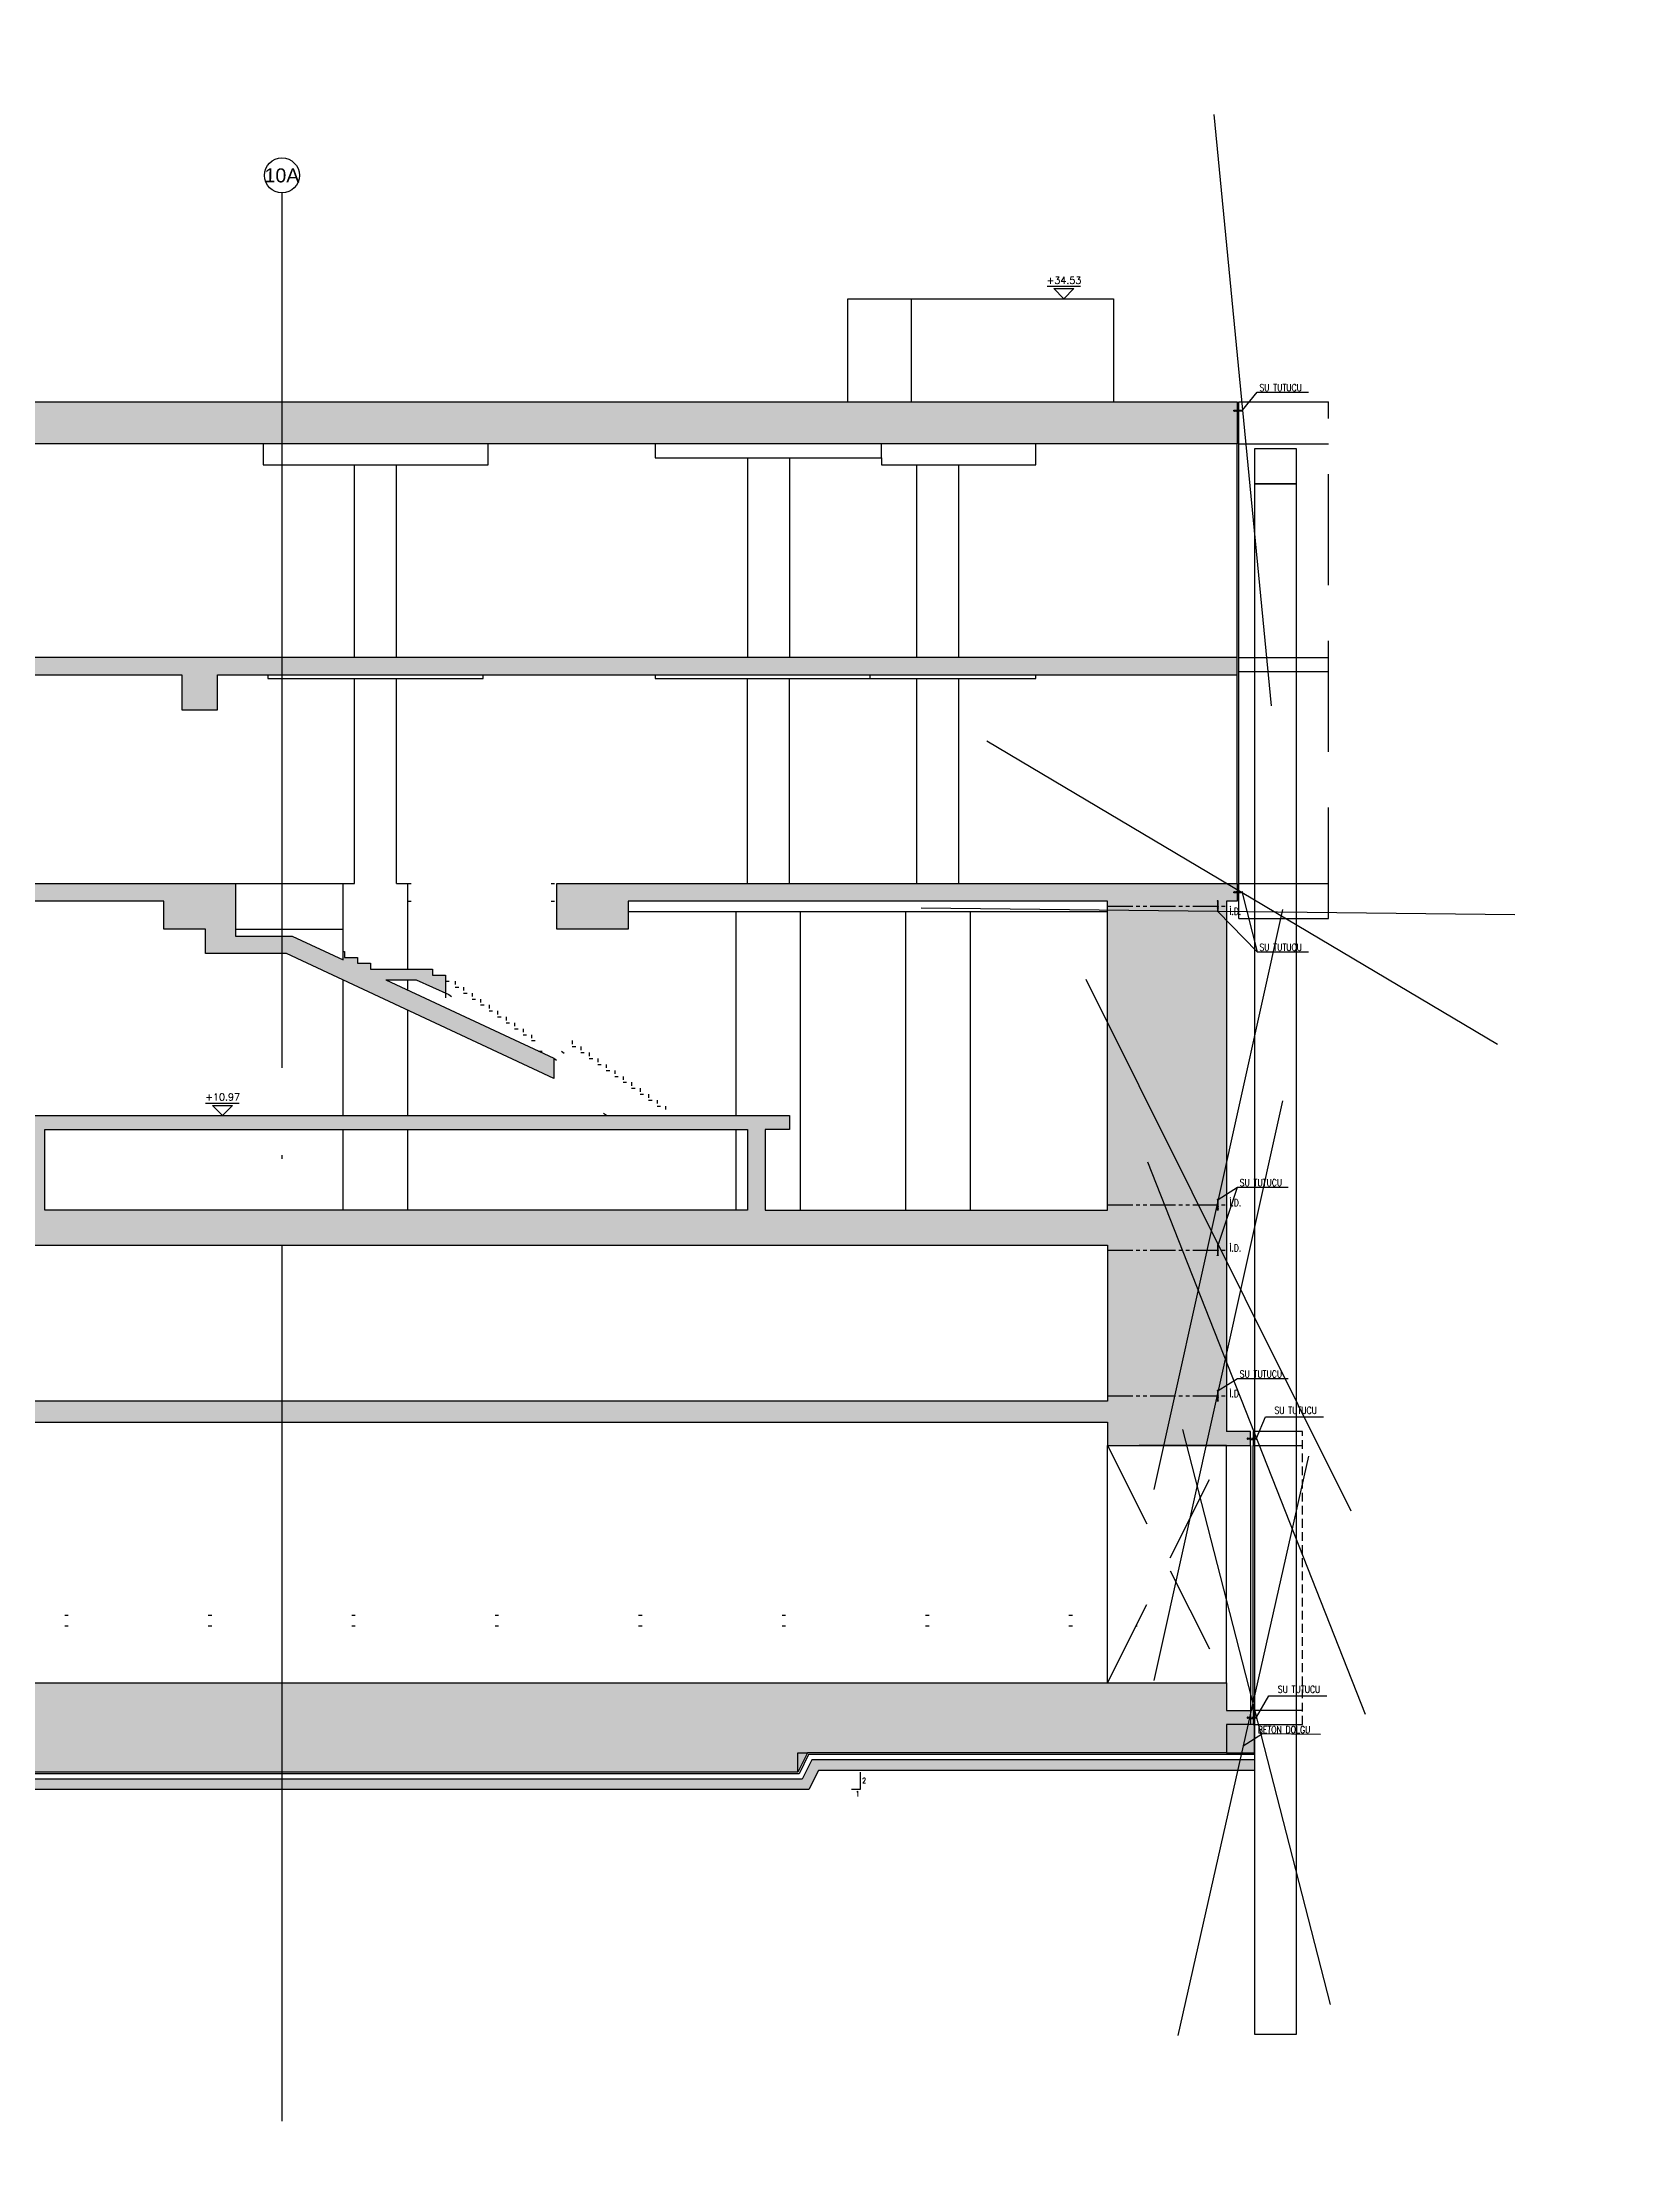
# Model space of a CAD drawing. Header units: millimetres. Extents: x 400408 to 401363, y 4543987 to 4544157.
# Drawn here: x 400901.6 to 400947.1, y 4544011.6 to 4544071.7 of the extents above; entities that cross this region are included whole.
import ezdxf
from ezdxf.enums import TextEntityAlignment as Align

# ---------------------------------------------------------------- set-up
doc = ezdxf.new("R2010")
doc.units = ezdxf.units.MM
for name, pattern in [('ACAD_ISO05W100', [33, 24, -3, 0, -3, 0, -3]), ('AKS', [3, 2.5, -0.25, 0, -0.25]), ('CIZGI', [0.4, 0.25, -0.15]), ('CONTINU', [0]), ('Dot', [4, 0, -4]), ('HIDDEN', [0.375, 0.25, -0.125]), ('HIDDEN2', [4.7625, 3.175, -1.5875]), ('UUC-ST-KAL-I05-101-U-000$0$ACAD_ISO05W100', [33, 24, -3, 0, -3, 0, -3])]:
    doc.linetypes.add(name, pattern=pattern)
for name, color, linetype in [('aks prota', 2, 'AKS'), ('caks prota', 4, 'Continuous'), ('görünüş prota', 4, 'Continuous'), ('inşaat derzi prota', 11, 'Continuous'), ('kesik prota', 2, 'CIZGI'), ('kesit prota', 1, 'Continuous'), ('kesit tarama prota', 252, 'Continuous'), ('kolon tarama prota', 252, 'Continuous'), ('kot prota', 4, 'Continuous'), ('not yazısı prota', 6, 'Continuous'), ('not çizgisi prota', 4, 'Continuous'), ('PRT-CST-rc_level', 6, 'Continuous'), ('PRT-CST-rc_levermark', 4, 'Continuous'), ('st_s_not yazısı', 6, 'Continuous'), ('st_s_su tutucu', 2, 'Continuous'), ('st_s_ölçü', 4, 'Continuous'), ('t35 prota', 3, 'Continuous'), ('taks prota', 7, 'Continuous'), ('UUC-ST-KAL-I05-101-U-000$0$st_s_su tutucu', 2, 'Continuous')]:
    doc.layers.add(name, color=color, linetype=linetype)
doc.layers.add('PRT-KD-kazik', color=172, linetype='Continuous', lineweight=25)
doc.styles.add('NOT', font='romanstw.shx')
doc.styles.add('OLCU', font='romanstw.shx')
doc.styles.add('TAKS', font='Arial Unicode.ttf')
doc.styles.add('TSIMPLEX', font='romanstw.shx')
doc.dimstyles.new('1-50', dxfattribs={"dimtxt": 10, "dimasz": 4, "dimexe": 4, "dimexo": 8, "dimgap": 4, "dimtad": 1, "dimdec": 1, "dimrnd": 0.05, "dimzin": 9, "dimdsep": 46, "dimtxsty": 'OLCU', "dimblk1": 'OBLIQUE', "dimblk2": 'OBLIQUE', "dimsah": 1, "dimcen": 2, "dimdle": 4, "dimclrd": 4, "dimclre": 4, "dimclrt": 3, "dimadec": 1, "dimazin": 0, "dimtfac": 1, "dimtdec": 1, "dimtix": 1, "dimtmove": 2, "dimatfit": 3, "dimldrblk": 'OBLIQUE', "dimfxl": 1, "dimtvp": 1, "dimtolj": 1, "dimtzin": 1, "dimarcsym": 0})

# ---------------------------------------------------------------- blocks, each defined once
blk = doc.blocks.new('_Oblique')
at = {"layer": 'st_s_ölçü', "lineweight": -2}
blk.add_line((-0.5, -0.5), (0.5, 0.5), dxfattribs=at)
blk = doc.blocks.new('KOTK5')
at = {"layer": 'PRT-CST-rc_levermark'}
blk.add_line((217, 160), (-213, 160), dxfattribs=at)
blk.add_lwpolyline([(130, 130), (-130, 130), (0, 0)], close=True, dxfattribs=at)
at = {"layer": 'PRT-CST-rc_level', "style": 'OLCU'}
blk.add_attdef('000.00', text='', height=90, dxfattribs=at).set_placement((0, 193), align=Align.CENTER)
blk = doc.blocks.new('D')
at = {"layer": 'st_s_su tutucu', "linetype": 'CONTINU', "ltscale": 0.2}
for p, q in [((-39988, 52508), (-39993, 52508)), ((-39993, 52508), (-39993, 52507)), ((-39993, 52507), (-39991, 52506)), ((-39993, 52449), (-39991, 52450)), ((-39993, 52448), (-39993, 52449)), ((-39988, 52448), (-39993, 52448)), ((-39991, 52499), (-39992, 52499)), ((-39992, 52499), (-39992, 52498)), ((-39992, 52498), (-39991, 52498)), ((-39991, 52489), (-39992, 52489)), ((-39992, 52489), (-39992, 52488)), ((-39992, 52488), (-39991, 52488)), ((-39991, 52479), (-39992, 52479)), ((-39992, 52479), (-39992, 52478)), ((-39992, 52478), (-39991, 52478)), ((-39992, 52468), (-39992, 52469)), ((-39992, 52469), (-39991, 52469)), ((-39991, 52468), (-39992, 52468)), ((-39992, 52458), (-39992, 52459)), ((-39992, 52459), (-39991, 52459)), ((-39991, 52458), (-39992, 52458)), ((-39991, 52506), (-39991, 52499)), ((-39991, 52498), (-39991, 52489)), ((-39991, 52488), (-39991, 52479)), ((-39991, 52469), (-39991, 52478)), ((-39991, 52459), (-39991, 52468)), ((-39991, 52450), (-39991, 52458)), ((-39990, 52506), (-39988, 52507)), ((-39990, 52499), (-39990, 52506)), ((-39989, 52499), (-39990, 52499)), ((-39990, 52489), (-39990, 52498)), ((-39990, 52498), (-39989, 52498)), ((-39989, 52489), (-39990, 52489)), ((-39990, 52479), (-39990, 52488)), ((-39990, 52488), (-39989, 52488)), ((-39989, 52479), (-39990, 52479)), ((-39990, 52478), (-39989, 52478)), ((-39990, 52478), (-39990, 52469)), ((-39990, 52469), (-39989, 52469)), ((-39989, 52468), (-39990, 52468)), ((-39990, 52468), (-39990, 52459)), ((-39990, 52459), (-39989, 52459)), ((-39989, 52458), (-39990, 52458)), ((-39990, 52458), (-39990, 52450)), ((-39990, 52450), (-39988, 52449)), ((-39989, 52498), (-39989, 52499)), ((-39989, 52488), (-39989, 52489)), ((-39989, 52478), (-39989, 52479)), ((-39989, 52469), (-39989, 52468)), ((-39989, 52459), (-39989, 52458)), ((-39988, 52507), (-39988, 52508)), ((-39988, 52449), (-39988, 52448))]:
    blk.add_line(p, q, dxfattribs=at)

msp = doc.modelspace()

# ---------------------------------------------------------------- hatches: boundary and pattern name
at = {"layer": 'kesit tarama prota'}
h = msp.add_hatch(color=256, dxfattribs=at)
h.dxf.hatch_style = 1
h.paths.add_polyline_path([(400935.731, 4544061.425), (400855.954, 4544061.425), (400855.954, 4544063.365), (400851.351, 4544063.365), (400851.351, 4544061.425), (400830.528, 4544061.425), (400830.528, 4544030.675), (400830.128, 4544030.675), (400830.128, 4544030.275), (400832.528, 4544030.275), (400832.528, 4544032.275), (400840.628, 4544032.275), (400840.628, 4544030.975), (400848.164, 4544030.975), (400848.164, 4544032.275), (400932.028, 4544032.275), (400932.028, 4544031.605), (400936.111, 4544031.605), (400936.111, 4544032.005), (400935.431, 4544032.005), (400935.431, 4544047.165), (400935.731, 4544047.165), (400935.731, 4544047.665), (400916.291, 4544047.665), (400916.291, 4544046.365), (400918.333, 4544046.365), (400918.333, 4544047.165), (400932.028, 4544047.165), (400932.028, 4544038.335), (400922.246, 4544038.335), (400922.246, 4544040.635), (400922.936, 4544040.635), (400922.936, 4544041.035), (400900.469, 4544041.035), (400900.469, 4544040.635), (400901.15, 4544040.635), (400901.15, 4544038.335), (400859.276, 4544038.335), (400871.972, 4544045.665), (400875.341, 4544045.665), (400875.341, 4544047.165), (400880.536, 4544047.165), (400880.536, 4544045.665), (400886.836, 4544045.665), (400886.836, 4544047.165), (400905.062, 4544047.165), (400905.062, 4544046.365), (400906.254, 4544046.365), (400906.254, 4544045.665), (400908.561, 4544045.665), (400916.204, 4544042.095), (400916.204, 4544042.673), (400911.403, 4544044.915), (400912.273, 4544044.915), (400913.112, 4544044.53), (400913.112, 4544044.875), (400913.112, 4544045.045), (400912.742, 4544045.045), (400912.742, 4544045.215), (400910.969, 4544045.215), (400910.969, 4544045.385), (400910.598, 4544045.385), (400910.598, 4544045.555), (400910.188, 4544045.555), (400910.188, 4544045.483), (400908.726, 4544046.165), (400907.104, 4544046.165), (400907.104, 4544047.665), (400887.524, 4544047.665), (400895.249, 4544052.125), (400899.271, 4544052.125), (400899.271, 4544053.625), (400905.573, 4544053.625), (400905.573, 4544052.625), (400906.594, 4544052.625), (400906.594, 4544053.625), (400935.731, 4544053.625), (400935.731, 4544054.125), (400896.447, 4544054.125), (400896.447, 4544053.975), (400896.157, 4544053.975), (400896.157, 4544053.805), (400895.867, 4544053.805), (400895.867, 4544053.635), (400895.577, 4544053.635), (400895.577, 4544053.465), (400895.287, 4544053.465), (400895.287, 4544053.295), (400894.997, 4544053.295), (400894.997, 4544053.125), (400894.707, 4544053.125), (400894.707, 4544052.955), (400894.417, 4544052.955), (400894.417, 4544052.785), (400894.127, 4544052.785), (400894.127, 4544052.615), (400893.837, 4544052.615), (400893.837, 4544052.445), (400893.547, 4544052.445), (400893.547, 4544052.275), (400893.257, 4544052.275), (400893.257, 4544052.105), (400892.967, 4544052.105), (400892.967, 4544051.935), (400891.777, 4544051.935), (400891.777, 4544051.765), (400891.487, 4544051.765), (400891.487, 4544051.595), (400891.197, 4544051.595), (400891.197, 4544051.425), (400890.907, 4544051.425), (400890.907, 4544051.255), (400890.617, 4544051.255), (400890.617, 4544051.085), (400890.327, 4544051.085), (400890.327, 4544050.915), (400890.037, 4544050.915), (400890.037, 4544050.745), (400889.747, 4544050.745), (400889.747, 4544050.575), (400889.457, 4544050.575), (400889.457, 4544050.405), (400889.167, 4544050.405), (400889.167, 4544050.235), (400888.877, 4544050.235), (400888.877, 4544050.065), (400888.587, 4544050.065), (400888.587, 4544049.895), (400888.297, 4544049.895), (400888.297, 4544049.725), (400887.107, 4544049.725), (400887.107, 4544049.555), (400886.817, 4544049.555), (400886.817, 4544049.385), (400886.527, 4544049.385), (400886.527, 4544049.215), (400886.237, 4544049.215), (400886.237, 4544049.045), (400885.947, 4544049.045), (400885.947, 4544048.875), (400885.657, 4544048.875), (400885.657, 4544048.705), (400885.367, 4544048.705), (400885.367, 4544048.535), (400885.077, 4544048.535), (400885.077, 4544048.365), (400884.787, 4544048.365), (400884.787, 4544048.195), (400884.497, 4544048.195), (400884.497, 4544048.025), (400884.207, 4544048.025), (400884.207, 4544047.855), (400883.917, 4544047.855), (400883.917, 4544047.665), (400882.161, 4544047.665), (400882.161, 4544047.465), (400883.927, 4544047.465), (400883.927, 4544046.165), (400881.036, 4544046.165), (400881.036, 4544047.465), (400881.361, 4544047.465), (400881.361, 4544047.665), (400874.049, 4544047.665), (400874.049, 4544047.515), (400873.759, 4544047.515), (400873.759, 4544047.345), (400873.469, 4544047.345), (400873.469, 4544047.175), (400873.179, 4544047.175), (400873.179, 4544047.005), (400872.889, 4544047.005), (400872.889, 4544046.835), (400872.599, 4544046.835), (400872.599, 4544046.665), (400872.309, 4544046.665), (400872.309, 4544046.495), (400872.019, 4544046.495), (400872.019, 4544046.325), (400871.729, 4544046.325), (400871.729, 4544046.155), (400871.439, 4544046.155), (400871.439, 4544045.985), (400871.149, 4544045.985), (400871.149, 4544045.815), (400870.859, 4544045.815), (400870.859, 4544045.645), (400870.569, 4544045.645), (400870.569, 4544045.475), (400870.279, 4544045.475), (400870.279, 4544045.305), (400869.079, 4544045.305), (400869.079, 4544045.135), (400868.789, 4544045.135), (400868.789, 4544044.965), (400868.499, 4544044.965), (400868.499, 4544044.795), (400868.209, 4544044.795), (400868.209, 4544044.625), (400867.919, 4544044.625), (400867.919, 4544044.455), (400867.629, 4544044.455), (400867.629, 4544044.285), (400867.339, 4544044.285), (400867.339, 4544044.115), (400867.049, 4544044.115), (400867.049, 4544043.945), (400866.759, 4544043.945), (400866.759, 4544043.775), (400866.469, 4544043.775), (400866.469, 4544043.605), (400866.179, 4544043.605), (400866.179, 4544043.435), (400865.889, 4544043.435), (400865.889, 4544043.265), (400865.599, 4544043.265), (400865.599, 4544043.095), (400865.309, 4544043.095), (400865.309, 4544042.925), (400864.109, 4544042.925), (400864.109, 4544042.755), (400863.819, 4544042.755), (400863.819, 4544042.585), (400863.529, 4544042.585), (400863.529, 4544042.415), (400863.239, 4544042.415), (400863.239, 4544042.245), (400862.949, 4544042.245), (400862.949, 4544042.075), (400862.659, 4544042.075), (400862.659, 4544041.905), (400862.369, 4544041.905), (400862.369, 4544041.735), (400862.079, 4544041.735), (400862.079, 4544041.565), (400861.789, 4544041.565), (400861.789, 4544041.395), (400861.499, 4544041.395), (400861.499, 4544041.225), (400861.209, 4544041.225), (400861.209, 4544041.055), (400860.919, 4544041.055), (400860.919, 4544040.885), (400860.629, 4544040.885), (400860.629, 4544040.715), (400860.339, 4544040.715), (400860.339, 4544040.545), (400859.139, 4544040.545), (400859.139, 4544040.375), (400858.849, 4544040.375), (400858.849, 4544040.205), (400858.559, 4544040.205), (400858.559, 4544040.035), (400858.269, 4544040.035), (400858.269, 4544039.865), (400857.979, 4544039.865), (400857.979, 4544039.695), (400857.689, 4544039.695), (400857.689, 4544039.525), (400857.399, 4544039.525), (400857.399, 4544039.355), (400857.109, 4544039.355), (400857.109, 4544039.185), (400856.819, 4544039.185), (400856.819, 4544039.015), (400856.529, 4544039.015), (400856.529, 4544038.845), (400856.239, 4544038.845), (400856.239, 4544038.675), (400855.949, 4544038.675), (400855.949, 4544038.505), (400855.659, 4544038.505), (400855.659, 4544038.335), (400855.369, 4544038.335), (400855.369, 4544038.165), (400855.079, 4544038.165), (400855.079, 4544037.995), (400853.879, 4544037.995), (400853.879, 4544037.825), (400853.589, 4544037.825), (400853.589, 4544037.655), (400853.299, 4544037.655), (400853.299, 4544037.485), (400853.009, 4544037.485), (400853.009, 4544037.315), (400852.719, 4544037.315), (400852.719, 4544037.145), (400852.429, 4544037.145), (400852.429, 4544036.975), (400852.139, 4544036.975), (400852.139, 4544036.805), (400851.849, 4544036.805), (400851.849, 4544036.635), (400851.559, 4544036.635), (400851.559, 4544036.465), (400851.269, 4544036.465), (400851.269, 4544036.295), (400850.979, 4544036.295), (400850.979, 4544036.125), (400850.689, 4544036.125), (400850.689, 4544035.955), (400850.399, 4544035.955), (400850.399, 4544035.785), (400850.109, 4544035.785), (400850.109, 4544035.615), (400849.819, 4544035.615), (400849.819, 4544035.445), (400848.619, 4544035.445), (400848.619, 4544035.275), (400848.329, 4544035.275), (400848.329, 4544035.105), (400848.039, 4544035.105), (400848.039, 4544034.935), (400847.749, 4544034.935), (400847.749, 4544034.765), (400847.459, 4544034.765), (400847.459, 4544034.595), (400847.169, 4544034.595), (400847.169, 4544034.425), (400846.879, 4544034.425), (400846.879, 4544034.255), (400846.589, 4544034.255), (400846.589, 4544034.085), (400846.299, 4544034.085), (400846.299, 4544033.915), (400846.009, 4544033.915), (400846.009, 4544033.745), (400845.719, 4544033.745), (400845.719, 4544033.575), (400845.429, 4544033.575), (400845.429, 4544033.405), (400845.139, 4544033.405), (400845.139, 4544033.235), (400844.849, 4544033.235), (400844.849, 4544033.065), (400844.559, 4544033.065), (400844.559, 4544032.575), (400844.259, 4544032.575), (400844.259, 4544032.875), (400842.328, 4544032.875), (400842.328, 4544032.675), (400844.059, 4544032.675), (400844.059, 4544032.375), (400844.559, 4544032.375), (400844.559, 4544031.375), (400841.228, 4544031.375), (400841.228, 4544032.675), (400841.528, 4544032.675), (400841.528, 4544032.875), (400832.528, 4544032.875), (400832.528, 4544037.735), (400844.178, 4544037.735), (400844.178, 4544037.335), (400845.378, 4544037.335), (400845.378, 4544038.335), (400832.028, 4544038.335), (400832.028, 4544047.165), (400839.578, 4544047.165), (400839.578, 4544045.665), (400844.311, 4544045.665), (400846.91, 4544047.165), (400860.678, 4544047.165), (400860.678, 4544046.465), (400861.278, 4544046.465), (400861.278, 4544047.665), (400847.776, 4544047.665), (400855.5, 4544052.125), (400859.463, 4544052.125), (400859.463, 4544053.625), (400887.278, 4544053.625), (400887.278, 4544054.125), (400856.659, 4544054.125), (400856.659, 4544053.975), (400856.369, 4544053.975), (400856.369, 4544053.805), (400856.079, 4544053.805), (400856.079, 4544053.635), (400855.789, 4544053.635), (400855.789, 4544053.465), (400855.499, 4544053.465), (400855.499, 4544053.295), (400855.209, 4544053.295), (400855.209, 4544053.125), (400854.919, 4544053.125), (400854.919, 4544052.955), (400854.629, 4544052.955), (400854.629, 4544052.785), (400854.339, 4544052.785), (400854.339, 4544052.615), (400854.049, 4544052.615), (400854.049, 4544052.445), (400853.759, 4544052.445), (400853.759, 4544052.275), (400853.469, 4544052.275), (400853.469, 4544052.105), (400853.179, 4544052.105), (400853.179, 4544051.935), (400851.979, 4544051.935), (400851.979, 4544051.765), (400851.689, 4544051.765), (400851.689, 4544051.595), (400851.399, 4544051.595), (400851.399, 4544051.425), (400851.109, 4544051.425), (400851.109, 4544051.255), (400850.819, 4544051.255), (400850.819, 4544051.085), (400850.529, 4544051.085), (400850.529, 4544050.915), (400850.239, 4544050.915), (400850.239, 4544050.745), (400849.949, 4544050.745), (400849.949, 4544050.575), (400849.659, 4544050.575), (400849.659, 4544050.405), (400849.369, 4544050.405), (400849.369, 4544050.235), (400849.079, 4544050.235), (400849.079, 4544050.065), (400848.789, 4544050.065), (400848.789, 4544049.895), (400848.499, 4544049.895), (400848.499, 4544049.725), (400847.299, 4544049.725), (400847.299, 4544049.555), (400847.009, 4544049.555), (400847.009, 4544049.385), (400846.719, 4544049.385), (400846.719, 4544049.215), (400846.429, 4544049.215), (400846.429, 4544049.045), (400846.139, 4544049.045), (400846.139, 4544048.875), (400845.849, 4544048.875), (400845.849, 4544048.705), (400845.559, 4544048.705), (400845.559, 4544048.535), (400845.269, 4544048.535), (400845.269, 4544048.365), (400844.979, 4544048.365), (400844.979, 4544048.195), (400844.689, 4544048.195), (400844.689, 4544048.025), (400844.399, 4544048.025), (400844.399, 4544047.855), (400844.109, 4544047.855), (400844.109, 4544047.665), (400842.328, 4544047.665), (400842.328, 4544047.465), (400844.119, 4544047.465), (400844.119, 4544046.165), (400840.078, 4544046.165), (400840.078, 4544047.165), (400841.228, 4544047.165), (400841.228, 4544047.465), (400841.528, 4544047.465), (400841.528, 4544047.665), (400832.028, 4544047.665), (400832.028, 4544053.625), (400844.178, 4544053.625), (400844.178, 4544053.125), (400844.778, 4544053.125), (400844.778, 4544054.125), (400832.028, 4544054.125), (400832.028, 4544060.225), (400851.851, 4544060.225), (400851.851, 4544062.865), (400855.454, 4544062.865), (400855.454, 4544060.225), (400935.731, 4544060.225)])
h.paths.add_polyline_path([(400858.963, 4544053.925), (400858.963, 4544052.625), (400854.751, 4544052.625), (400856.969, 4544053.925)], flags=16)
h.paths.add_polyline_path([(400853.189, 4544051.735), (400853.189, 4544051.368), (400848.809, 4544048.839), (400848.809, 4544049.675), (400852.323, 4544051.735)], flags=16)
h.paths.add_polyline_path([(400872.141, 4544046.165), (400874.359, 4544047.465), (400874.841, 4544047.465), (400874.841, 4544046.165)], flags=16)
h.paths.add_polyline_path([(400864.453, 4544042.725), (400865.309, 4544042.725), (400865.309, 4544042.396), (400860.639, 4544039.699), (400860.639, 4544040.489)], flags=16)
h.paths.add_polyline_path([(400848.509, 4544049.525), (400848.509, 4544048.666), (400844.419, 4544046.305), (400844.419, 4544047.635), (400847.643, 4544049.525)], flags=16)
h.paths.add_polyline_path([(400860.339, 4544040.345), (400860.339, 4544039.526), (400858.276, 4544038.335), (400856.621, 4544038.335), (400856.621, 4544038.668), (400859.483, 4544040.345)], flags=16)
h.paths.add_polyline_path([(400886.263, 4544037.735), (400886.263, 4544037.335), (400932.028, 4544037.335), (400932.028, 4544032.875), (400848.164, 4544032.875), (400856.582, 4544037.735), (400859.278, 4544037.735), (400859.278, 4544037.335), (400859.878, 4544037.335), (400859.878, 4544037.735)], flags=16)
h.paths.add_polyline_path([(400855.089, 4544037.795), (400855.089, 4544037.45), (400850.119, 4544034.581), (400850.119, 4544035.389), (400854.223, 4544037.795)], flags=16)
h.paths.add_polyline_path([(400884.227, 4544047.635), (400887.451, 4544049.525), (400888.297, 4544049.525), (400888.297, 4544048.689), (400886.336, 4544047.557), (400886.336, 4544046.165), (400884.227, 4544046.165)], flags=16)
h.paths.add_polyline_path([(400888.597, 4544049.669), (400892.121, 4544051.735), (400892.967, 4544051.735), (400892.967, 4544051.385), (400888.597, 4544048.862)], flags=16)
h.paths.add_polyline_path([(400849.819, 4544035.245), (400849.819, 4544034.408), (400847.364, 4544032.991), (400847.364, 4544031.375), (400844.859, 4544031.375), (400844.859, 4544032.839), (400848.963, 4544035.245)], flags=16)
h.paths.add_polyline_path([(400895.115, 4544052.962), (400896.757, 4544053.925), (400898.771, 4544053.925), (400898.771, 4544052.625), (400895.115, 4544052.625)], flags=16)
h.paths.add_polyline_path([(400901.66, 4544040.635), (400921.736, 4544040.635), (400921.736, 4544038.335), (400901.66, 4544038.335)], flags=16)
h = msp.add_hatch(color=256, dxfattribs=at)
h.dxf.hatch_style = 1
h.paths.add_polyline_path([(400936.111, 4544024.033), (400935.431, 4544024.033), (400935.431, 4544024.825), (400832.164, 4544024.825), (400832.028, 4544024.825), (400832.028, 4544024.825), (400830.528, 4544024.825), (400830.528, 4544023.825), (400830.128, 4544023.825), (400830.128, 4544023.425), (400830.528, 4544023.425), (400830.528, 4544022.825), (400899.939, 4544022.825), (400900.214, 4544022.275), (400923.181, 4544022.275), (400923.456, 4544022.825), (400935.431, 4544022.825), (400935.431, 4544023.633), (400936.111, 4544023.633)])
h = msp.add_hatch(color=256, dxfattribs=at)
h.dxf.hatch_style = 1
h.paths.add_polyline_path([(400936.231, 4544023.633), (400935.431, 4544023.633), (400935.431, 4544022.825), (400936.231, 4544022.825)])
h = msp.add_hatch(dxfattribs=at)
h.set_pattern_fill('AR-CONC', color=253, scale=0.001)
h.set_pattern_definition([(50, (401003.8555, 4543716.63345), (0.18218467, -0.015939086), [0.01905, -0.20955]), (355, (401003.8555, 4543716.63345), (-0.03524342, 0.19105685), [0.01524, -0.16764058]), (100.451445, (401003.87068, 4543716.63213), (0.14694125, 0.17511775), [0.01619001, -0.17809024]), (46.1842, (401003.8555, 4543716.68425), (0.27107904, -0.04204233), [0.028575, -0.314325]), (96.63556, (401003.87808, 4543716.68075), (0.23740413, 0.24742612), [0.02428502, -0.2671356]), (351.18415, (401003.8555, 4543716.68425), (0.23740413, 0.24742612), [0.02285997, -0.25145973]), (21, (401003.8809, 4543716.67155), (0.15161439, -0.1022652), [0.01905, -0.20955]), (326, (401003.8809, 4543716.67155), (0.06180203, 0.18418797), [0.01524, -0.16764]), (71.451445, (401003.89353, 4543716.66303), (0.21341642, 0.08192277), [0.01619001, -0.17808994]), (37.5, (401003.85549, 4543716.633454), (0.003088603, 0.084555039), [0, -0.165608, 0, -0.17018, 0, -0.168275]), (7.5, (401003.85549, 4543716.63345), (0.066819663, 0.100180575), [0, -0.097028, 0, -0.161798, 0, -0.064135]), (327.5, (401003.79885, 4543716.633454), (0.135590595, -0.005728744), [0, -0.0635, 0, -0.19812, 0, -0.26289]), (317.5, (401003.77345, 4543716.63345), (0.14812918, 0.02542649), [0, -0.08255, 0, -0.131572, 0, -0.18669])])
h.paths.add_polyline_path([(400923.491, 4544021.775), (400923.766, 4544022.325), (400936.231, 4544022.325), (400936.231, 4544022.625), (400923.58, 4544022.625), (400923.305, 4544022.075), (400900.09, 4544022.075), (400899.815, 4544022.625), (400829.728, 4544022.625), (400829.728, 4544022.325), (400899.63, 4544022.325), (400899.905, 4544021.775)])

# ---------------------------------------------------------------- linework, layer by layer
at = {"layer": 'aks prota', "ltscale": 10}
msp.add_line((400908.435, 4544067.399), (400908.435, 4544011.593), dxfattribs=at)
at = {"layer": 'caks prota', "ltscale": 0.05}
msp.add_circle((400908.435, 4544067.899), 0.5, dxfattribs=at)
at = {"layer": 'görünüş prota', "color": 4}
for p, q in [((400926.428, 4544061.425), (400926.428, 4544064.375)), ((400921.736, 4544059.825), (400921.736, 4544054.125)), ((400922.936, 4544059.825), (400922.936, 4544054.125)), ((400935.732, 4544054.125), (400935.732, 4544060.225)), ((400910.511, 4544054.125), (400910.511, 4544059.625)), ((400911.711, 4544054.125), (400911.711, 4544059.625)), ((400926.583, 4544054.125), (400926.583, 4544059.625)), ((400927.782, 4544054.125), (400927.782, 4544059.625)), ((400910.511, 4544047.665), (400910.511, 4544053.525)), ((400911.711, 4544047.665), (400911.711, 4544053.525)), ((400921.736, 4544047.665), (400921.736, 4544053.525)), ((400922.936, 4544047.665), (400922.936, 4544053.525)), ((400926.583, 4544047.665), (400926.583, 4544053.525)), ((400927.782, 4544047.665), (400927.782, 4544053.525)), ((400935.731, 4544047.665), (400935.731, 4544053.625)), ((400910.188, 4544045.483), (400910.188, 4544047.665)), ((400912.028, 4544045.215), (400912.028, 4544047.665)), ((400921.413, 4544041.035), (400921.413, 4544046.865)), ((400923.259, 4544038.335), (400923.259, 4544046.865)), ((400926.259, 4544046.865), (400926.259, 4544038.335)), ((400928.103, 4544046.865), (400928.103, 4544038.335)), ((400910.188, 4544041.035), (400910.188, 4544044.905)), ((400912.028, 4544044.623), (400912.028, 4544044.915)), ((400912.028, 4544041.035), (400912.028, 4544044.046)), ((400910.188, 4544038.335), (400910.188, 4544040.635)), ((400912.028, 4544038.335), (400912.028, 4544040.635)), ((400921.413, 4544038.335), (400921.413, 4544040.635))]:
    msp.add_line(p, q, dxfattribs=at)
at = {"layer": 'görünüş prota', "color": 4, "linetype": 'Dot'}
for p, q in [((400832.528, 4544026.755), (400932.028, 4544026.755)), ((400832.528, 4544026.455), (400932.028, 4544026.455))]:
    msp.add_line(p, q, dxfattribs=at)
at = {"layer": 'görünüş prota', "color": 4}
for points in [[(400924.608, 4544061.425), (400924.608, 4544064.375), (400932.202, 4544064.375), (400932.202, 4544061.425)], [(400907.899, 4544060.225), (400907.899, 4544059.625), (400914.324, 4544059.625), (400914.324, 4544060.225)], [(400919.102, 4544060.225), (400919.102, 4544059.825), (400925.571, 4544059.825), (400925.571, 4544060.225)], [(400925.571, 4544059.825), (400925.571, 4544059.625), (400929.976, 4544059.625), (400929.976, 4544060.225)], [(400908.035, 4544053.625), (400908.035, 4544053.525), (400914.181, 4544053.525), (400914.181, 4544053.625)], [(400919.099, 4544053.625), (400919.099, 4544053.525), (400925.245, 4544053.525), (400925.245, 4544053.625)], [(400925.245, 4544053.525), (400929.976, 4544053.525), (400929.976, 4544053.625)], [(400907.104, 4544047.665), (400910.511, 4544047.665)], [(400911.711, 4544047.665), (400912.028, 4544047.665)], [(400918.333, 4544046.865), (400932.028, 4544046.865)], [(400907.104, 4544046.365), (400910.188, 4544046.365)], [(400935.431, 4544024.825), (400935.431, 4544031.605)], [(400936.111, 4544031.605), (400936.111, 4544024.033)]]:
    msp.add_lwpolyline(points, dxfattribs=at)
at = {"layer": 'görünüş prota', "color": 4, "linetype": 'Dot'}
for points in [[(400912.028, 4544047.665), (400916.291, 4544047.665)], [(400912.028, 4544047.165), (400916.291, 4544047.165)], [(400913.112, 4544044.875), (400913.386, 4544044.875), (400913.386, 4544044.705), (400913.628, 4544044.705), (400913.628, 4544044.535), (400913.871, 4544044.535), (400913.871, 4544044.365), (400914.114, 4544044.365), (400914.114, 4544044.195), (400914.357, 4544044.195), (400914.357, 4544044.025), (400914.599, 4544044.025), (400914.599, 4544043.855), (400914.842, 4544043.855), (400914.842, 4544043.685), (400915.085, 4544043.685), (400915.085, 4544043.515), (400915.327, 4544043.515), (400915.327, 4544043.345), (400915.57, 4544043.345), (400915.57, 4544043.175), (400916.73, 4544043.175), (400916.73, 4544043.005), (400916.973, 4544043.005), (400916.973, 4544042.835), (400917.216, 4544042.835), (400917.216, 4544042.665), (400917.458, 4544042.665), (400917.458, 4544042.495), (400917.701, 4544042.495), (400917.701, 4544042.325), (400917.944, 4544042.325), (400917.944, 4544042.155), (400918.186, 4544042.155), (400918.186, 4544041.985), (400918.429, 4544041.985), (400918.429, 4544041.815), (400918.672, 4544041.815), (400918.672, 4544041.645), (400918.915, 4544041.645), (400918.915, 4544041.475), (400919.157, 4544041.475), (400919.157, 4544041.305), (400919.4, 4544041.305), (400919.4, 4544041.035)], [(400913.201, 4544044.49), (400914.978, 4544043.245)], [(400915.77, 4544042.875), (400916.423, 4544042.875), (400919.05, 4544041.035)], [(400916.204, 4544042.673), (400918.519, 4544041.035)], [(400917.71, 4544041.035), (400916.204, 4544042.095)]]:
    msp.add_lwpolyline(points, dxfattribs=at)
at = {"layer": 'görünüş prota'}
for points in [[(400936.231, 4544022.775), (400923.487, 4544022.775), (400923.212, 4544022.225), (400900.183, 4544022.225), (400899.908, 4544022.775), (400829.728, 4544022.775)], [(400936.231, 4544022.625), (400923.58, 4544022.625), (400923.305, 4544022.075), (400900.09, 4544022.075), (400899.815, 4544022.625), (400829.728, 4544022.625)], [(400935.431, 4544022.825), (400936.231, 4544022.825), (400936.231, 4544022.325)], [(400936.231, 4544022.325), (400923.766, 4544022.325), (400923.491, 4544021.775), (400899.905, 4544021.775), (400899.63, 4544022.325), (400829.728, 4544022.325)]]:
    msp.add_lwpolyline(points, dxfattribs=at)
at = {"layer": 'inşaat derzi prota', "linetype": 'ACAD_ISO05W100', "ltscale": 0.03}
for points in [[(400932.028, 4544047.015), (400935.431, 4544047.015)], [(400932.028, 4544038.485), (400935.431, 4544038.485)], [(400932.028, 4544037.185), (400935.431, 4544037.185)], [(400932.028, 4544033.025), (400935.431, 4544033.025)]]:
    msp.add_lwpolyline(points, dxfattribs=at)
at = {"layer": 'kesik prota', "ltscale": 10}
for points in [[(400932.028, 4544024.825), (400935.431, 4544031.605), (400932.028, 4544031.605), (400935.431, 4544024.825)], [(400923.181, 4544022.275), (400923.181, 4544022.825), (400923.456, 4544022.825)]]:
    msp.add_lwpolyline(points, dxfattribs=at)
at = {"layer": 'kesit prota', "color": 1}
for p, q in [((400848.164, 4544032.275), (400932.028, 4544032.275)), ((400932.028, 4544032.275), (400932.028, 4544031.605)), ((400932.028, 4544031.605), (400936.111, 4544031.605)), ((400936.111, 4544032.005), (400935.431, 4544032.005)), ((400936.111, 4544031.605), (400936.111, 4544032.005))]:
    msp.add_line(p, q, dxfattribs=at)
at = {"layer": 'kesit prota', "color": 4, "linetype": 'Dot'}
msp.add_line((400932.846, 4544026.455), (400932.879, 4544026.455), dxfattribs=at)
at = {"layer": 'kesit prota', "color": 1}
for points in [[(400830.528, 4544061.425), (400851.351, 4544061.425), (400851.351, 4544063.365), (400855.954, 4544063.365), (400855.954, 4544061.425), (400935.731, 4544061.425), (400935.731, 4544060.225), (400855.454, 4544060.225), (400855.454, 4544062.865)], [(400899.271, 4544053.625), (400905.573, 4544053.625), (400905.573, 4544052.625), (400906.594, 4544052.625), (400906.594, 4544053.625), (400935.731, 4544053.625), (400935.731, 4544054.125), (400896.447, 4544054.125)], [(400899.271, 4544053.625), (400899.271, 4544052.125), (400895.249, 4544052.125), (400887.524, 4544047.665), (400907.104, 4544047.665), (400907.104, 4544046.165), (400908.726, 4544046.165), (400910.188, 4544045.483)], [(400911.403, 4544044.915), (400916.204, 4544042.673), (400916.204, 4544042.095), (400908.561, 4544045.665), (400906.254, 4544045.665), (400906.254, 4544046.365), (400905.062, 4544046.365), (400905.062, 4544047.165), (400886.836, 4544047.165)], [(400900.469, 4544041.035), (400922.936, 4544041.035), (400922.936, 4544040.635), (400922.246, 4544040.635), (400922.246, 4544038.335), (400932.028, 4544038.335), (400932.028, 4544047.165), (400918.333, 4544047.165), (400918.333, 4544046.365), (400916.291, 4544046.365), (400916.291, 4544047.665), (400935.731, 4544047.665), (400935.731, 4544047.165), (400935.431, 4544047.165), (400935.431, 4544032.005)], [(400910.188, 4544045.725), (400910.227, 4544045.725), (400910.227, 4544045.555), (400910.598, 4544045.555), (400910.598, 4544045.385), (400910.969, 4544045.385), (400910.969, 4544045.215), (400912.742, 4544045.215), (400912.742, 4544045.045), (400913.112, 4544045.045), (400913.112, 4544044.875)], [(400911.403, 4544044.915), (400912.273, 4544044.915), (400913.201, 4544044.49)], [(400859.278, 4544037.735), (400859.278, 4544037.335), (400859.878, 4544037.335), (400859.878, 4544037.735), (400886.263, 4544037.735), (400886.263, 4544037.335), (400932.028, 4544037.335), (400932.028, 4544032.875), (400848.164, 4544032.875), (400856.582, 4544037.735), (400859.278, 4544037.735)], [(400830.528, 4544023.425), (400830.128, 4544023.425), (400830.128, 4544023.825), (400830.528, 4544023.825), (400830.528, 4544024.825), (400832.028, 4544024.825), (400832.028, 4544024.825), (400935.431, 4544024.825), (400935.431, 4544024.033), (400936.111, 4544024.033), (400936.111, 4544023.633), (400935.431, 4544023.633), (400935.431, 4544022.825), (400923.456, 4544022.825), (400923.181, 4544022.275), (400900.214, 4544022.275)], [(400936.231, 4544023.633), (400935.431, 4544023.633), (400935.431, 4544022.825), (400936.231, 4544022.825), (400936.231, 4544023.633)]]:
    msp.add_lwpolyline(points, dxfattribs=at)
at = {"layer": 'kesit prota'}
msp.add_lwpolyline([(400910.188, 4544045.483), (400910.188, 4544045.725)], dxfattribs=at)
at = {"layer": 'kesit prota', "color": 1}
msp.add_lwpolyline([(400901.66, 4544040.635), (400921.736, 4544040.635), (400921.736, 4544038.335), (400901.66, 4544038.335)], close=True, dxfattribs=at)
at = {"layer": 'kesit tarama prota'}
for points in [[(400935.781, 4544046.665), (400935.781, 4544061.425)], [(400935.781, 4544061.425), (400938.341, 4544061.425)], [(400935.781, 4544060.225), (400938.341, 4544060.225)], [(400935.781, 4544054.125), (400938.341, 4544054.125)], [(400935.781, 4544053.725), (400938.341, 4544053.725)], [(400935.781, 4544047.665), (400938.341, 4544047.665)], [(400935.781, 4544046.665), (400938.341, 4544046.665)], [(400913.112, 4544044.875), (400913.112, 4544044.394)]]:
    msp.add_lwpolyline(points, dxfattribs=at)
at = {"layer": 'kesit tarama prota', "linetype": 'HIDDEN2'}
msp.add_lwpolyline([(400938.341, 4544046.665), (400938.341, 4544061.425)], dxfattribs=at)
at = {"layer": 'kolon tarama prota'}
for points in [[(400937.605, 4544032.005), (400936.196, 4544032.005), (400936.196, 4544031.605), (400937.605, 4544031.605)], [(400936.196, 4544024.033), (400936.196, 4544031.605)], [(400937.605, 4544024.033), (400936.196, 4544024.033), (400936.196, 4544023.633), (400937.605, 4544023.633)]]:
    msp.add_lwpolyline(points, dxfattribs=at)
at = {"layer": 'kolon tarama prota', "linetype": 'HIDDEN'}
msp.add_lwpolyline([(400937.605, 4544023.633), (400937.605, 4544032.005)], dxfattribs=at)
at = {"layer": 'PRT-KD-kazik', "color": 3}
for points in [[(400937.431, 4544060.085), (400936.231, 4544060.085), (400936.231, 4544059.085), (400937.431, 4544059.085)], [(400937.431, 4544059.085), (400936.231, 4544059.085), (400936.231, 4544014.785), (400937.431, 4544014.785)]]:
    msp.add_lwpolyline(points, close=True, dxfattribs=at)
at = {"layer": 'st_s_ölçü', "ltscale": 0.1}
msp.add_lwpolyline([(400924.961, 4544022.275), (400924.961, 4544021.775), (400924.711, 4544021.775)], dxfattribs=at)
at = {"layer": 't35 prota', "color": 4}
msp.add_line((400932.028, 4544024.825), (400932.028, 4544031.605), dxfattribs=at)
at = {"layer": 'UUC-ST-KAL-I05-101-U-000$0$st_s_su tutucu', "linetype": 'UUC-ST-KAL-I05-101-U-000$0$ACAD_ISO05W100', "ltscale": 0.05}
for points in [[(400935.737, 4544061.195, -0.57735), (400935.738, 4544061.198), (400935.773, 4544061.198, -0.57735), (400935.775, 4544061.195), (400935.763, 4544061.175, 0.57735), (400935.765, 4544061.172), (400935.81, 4544061.172), (400935.81, 4544061.167), (400935.815, 4544061.167), (400935.815, 4544061.172), (400935.847, 4544061.173), (400935.847, 4544061.167), (400935.851, 4544061.167), (400935.851, 4544061.173), (400935.872, 4544061.173), (400935.881, 4544061.16), (400935.886, 4544061.16), (400935.886, 4544061.191), (400935.881, 4544061.191), (400935.872, 4544061.178), (400935.851, 4544061.178), (400935.851, 4544061.184), (400935.847, 4544061.184), (400935.847, 4544061.178), (400935.815, 4544061.178), (400935.815, 4544061.183), (400935.81, 4544061.183), (400935.81, 4544061.178), (400935.773, 4544061.178, -0.57735), (400935.771, 4544061.18), (400935.782, 4544061.2, 0.57735), (400935.781, 4544061.202), (400935.731, 4544061.202, 0.57735), (400935.729, 4544061.2), (400935.741, 4544061.18, -0.57735), (400935.739, 4544061.177), (400935.701, 4544061.177), (400935.701, 4544061.183), (400935.697, 4544061.183), (400935.697, 4544061.177), (400935.665, 4544061.177), (400935.665, 4544061.183), (400935.66, 4544061.183), (400935.661, 4544061.177), (400935.64, 4544061.177), (400935.631, 4544061.19), (400935.626, 4544061.19), (400935.626, 4544061.159), (400935.631, 4544061.159), (400935.64, 4544061.172), (400935.661, 4544061.172), (400935.661, 4544061.166), (400935.665, 4544061.166), (400935.665, 4544061.172), (400935.697, 4544061.172), (400935.697, 4544061.166), (400935.701, 4544061.166), (400935.701, 4544061.172), (400935.747, 4544061.172, 0.57735), (400935.749, 4544061.175)], [(400935.737, 4544047.436, -0.57735), (400935.738, 4544047.439), (400935.773, 4544047.439, -0.57735), (400935.775, 4544047.436), (400935.763, 4544047.416, 0.57735), (400935.765, 4544047.413), (400935.81, 4544047.413), (400935.81, 4544047.407), (400935.815, 4544047.407), (400935.815, 4544047.413), (400935.847, 4544047.413), (400935.847, 4544047.407), (400935.851, 4544047.407), (400935.851, 4544047.413), (400935.872, 4544047.413), (400935.881, 4544047.4), (400935.886, 4544047.4), (400935.886, 4544047.432), (400935.881, 4544047.432), (400935.872, 4544047.419), (400935.851, 4544047.418), (400935.851, 4544047.424), (400935.847, 4544047.424), (400935.847, 4544047.418), (400935.815, 4544047.418), (400935.815, 4544047.424), (400935.81, 4544047.424), (400935.81, 4544047.418), (400935.773, 4544047.418, -0.57735), (400935.771, 4544047.421), (400935.782, 4544047.441, 0.57735), (400935.781, 4544047.443), (400935.731, 4544047.443, 0.57735), (400935.729, 4544047.44), (400935.741, 4544047.421, -0.57735), (400935.739, 4544047.418), (400935.701, 4544047.418), (400935.701, 4544047.424), (400935.697, 4544047.424), (400935.697, 4544047.418), (400935.665, 4544047.418), (400935.665, 4544047.424), (400935.66, 4544047.424), (400935.661, 4544047.418), (400935.64, 4544047.418), (400935.631, 4544047.431), (400935.626, 4544047.431), (400935.626, 4544047.4), (400935.631, 4544047.4), (400935.64, 4544047.413), (400935.661, 4544047.413), (400935.661, 4544047.407), (400935.665, 4544047.407), (400935.665, 4544047.413), (400935.697, 4544047.413), (400935.697, 4544047.407), (400935.701, 4544047.407), (400935.701, 4544047.413), (400935.747, 4544047.413, 0.57735), (400935.749, 4544047.416)], [(400936.172, 4544031.785, -0.57735), (400936.171, 4544031.782), (400936.136, 4544031.782, -0.57735), (400936.134, 4544031.785), (400936.146, 4544031.805, 0.57735), (400936.145, 4544031.808), (400936.099, 4544031.808), (400936.099, 4544031.814), (400936.095, 4544031.814), (400936.095, 4544031.808), (400936.062, 4544031.808), (400936.062, 4544031.814), (400936.058, 4544031.814), (400936.058, 4544031.808), (400936.037, 4544031.808), (400936.029, 4544031.821), (400936.023, 4544031.821), (400936.023, 4544031.789), (400936.029, 4544031.789), (400936.037, 4544031.802), (400936.058, 4544031.802), (400936.058, 4544031.797), (400936.062, 4544031.797), (400936.062, 4544031.802), (400936.095, 4544031.802), (400936.095, 4544031.797), (400936.099, 4544031.797), (400936.099, 4544031.802), (400936.137, 4544031.802, -0.57735), (400936.138, 4544031.8), (400936.127, 4544031.78, 0.57735), (400936.128, 4544031.778), (400936.178, 4544031.778, 0.57735), (400936.18, 4544031.78), (400936.169, 4544031.8, -0.57735), (400936.17, 4544031.802), (400936.208, 4544031.802), (400936.208, 4544031.797), (400936.212, 4544031.797), (400936.212, 4544031.802), (400936.245, 4544031.802), (400936.245, 4544031.797), (400936.249, 4544031.797), (400936.249, 4544031.802), (400936.269, 4544031.802), (400936.278, 4544031.789), (400936.283, 4544031.789), (400936.283, 4544031.821), (400936.278, 4544031.821), (400936.269, 4544031.808), (400936.249, 4544031.808), (400936.249, 4544031.814), (400936.245, 4544031.814), (400936.245, 4544031.808), (400936.212, 4544031.808), (400936.212, 4544031.814), (400936.208, 4544031.814), (400936.208, 4544031.808), (400936.162, 4544031.808, 0.57735), (400936.161, 4544031.805)], [(400936.172, 4544023.813, -0.57735), (400936.171, 4544023.81), (400936.136, 4544023.81, -0.57735), (400936.134, 4544023.813), (400936.146, 4544023.833, 0.57735), (400936.145, 4544023.836), (400936.099, 4544023.836), (400936.099, 4544023.842), (400936.095, 4544023.842), (400936.095, 4544023.836), (400936.062, 4544023.836), (400936.062, 4544023.842), (400936.058, 4544023.842), (400936.058, 4544023.836), (400936.037, 4544023.836), (400936.029, 4544023.849), (400936.023, 4544023.849), (400936.023, 4544023.817), (400936.029, 4544023.817), (400936.037, 4544023.83), (400936.058, 4544023.83), (400936.058, 4544023.825), (400936.062, 4544023.825), (400936.062, 4544023.83), (400936.095, 4544023.83), (400936.095, 4544023.825), (400936.099, 4544023.825), (400936.099, 4544023.83), (400936.137, 4544023.83, -0.57735), (400936.138, 4544023.828), (400936.127, 4544023.808, 0.57735), (400936.128, 4544023.806), (400936.178, 4544023.806, 0.57735), (400936.18, 4544023.808), (400936.169, 4544023.828, -0.57735), (400936.17, 4544023.83), (400936.208, 4544023.83), (400936.208, 4544023.825), (400936.212, 4544023.825), (400936.212, 4544023.83), (400936.245, 4544023.83), (400936.245, 4544023.825), (400936.249, 4544023.825), (400936.249, 4544023.83), (400936.269, 4544023.83), (400936.278, 4544023.817), (400936.283, 4544023.817), (400936.283, 4544023.849), (400936.278, 4544023.849), (400936.269, 4544023.836), (400936.249, 4544023.836), (400936.249, 4544023.842), (400936.245, 4544023.842), (400936.245, 4544023.836), (400936.212, 4544023.836), (400936.212, 4544023.842), (400936.208, 4544023.842), (400936.208, 4544023.836), (400936.162, 4544023.836, 0.57735), (400936.161, 4544023.833)]]:
    msp.add_lwpolyline(points, format="xyb", close=True, dxfattribs=at)

# ---------------------------------------------------------------- block references
at = {"layer": 'kot prota', "linetype": 'CONTINU', "ltscale": 0.1}
ref = msp.add_blockref('KOTK5', (400930.782, 4544064.375), dxfattribs=dict(at, xscale=-0.002222222222222222, yscale=0.002222222222222222, zscale=0.002222222222222222, rotation=359.9999999999229))
ref.add_attrib('000.00', '+34.53', dxfattribs={"layer": 'PRT-CST-rc_level', "height": 0.2, "style": 'OLCU'}).set_placement((400930.782, 4544064.804), align=Align.CENTER)
ref = msp.add_blockref('KOTK5', (400906.737, 4544041.035), dxfattribs=dict(at, xscale=-0.002222222222222222, yscale=0.002222222222222222, zscale=0.002222222222222222, rotation=359.9999999999229))
ref.add_attrib('000.00', '+10.97', dxfattribs={"layer": 'PRT-CST-rc_level', "height": 0.2, "style": 'OLCU'}).set_placement((400906.737, 4544041.464), align=Align.CENTER)
at = {"layer": 'st_s_ölçü', "xscale": -0.004999999999999998, "yscale": 0.004999999999999998, "zscale": 0.004999999999999998, "rotation": 180}
for p in [(401135.132, 4544309.406), (401135.132, 4544300.876), (401135.132, 4544299.576), (401135.132, 4544295.416)]:
    msp.add_blockref('D', p, dxfattribs=at)

# ---------------------------------------------------------------- texts
at = {"layer": 'not yazısı prota', "ltscale": 0.05, "style": 'TSIMPLEX', "width": 0.8}
for s, p in [('SU TUTUCU', (400936.371, 4544061.733)), ('İ.D.', (400935.513, 4544046.771)), ('SU TUTUCU', (400936.371, 4544045.743)), ('SU TUTUCU', (400935.806, 4544039.013)), ('İ.D.', (400935.513, 4544038.447)), ('İ.D.', (400935.513, 4544037.147)), ('SU TUTUCU', (400935.806, 4544033.553)), ('İ.D.', (400935.513, 4544032.987))]:
    msp.add_text(s, height=0.2, dxfattribs=at).set_placement(p)
for s, rotation, p in [('SU TUTUCU', 360, (400936.8, 4544032.513)), ('SU TUTUCU', 360, (400936.896, 4544024.541)), ('BETON DOLGU', 359.85948, (400936.324, 4544023.39))]:
    msp.add_text(s, height=0.2, rotation=rotation, dxfattribs=at).set_placement(p)
at = {"layer": 'st_s_not yazısı', "ltscale": 0.05, "style": 'NOT', "width": 0.8}
for s, p in [('2', (400925.016, 4544021.959)), ('1', (400924.833, 4544021.582))]:
    msp.add_text(s, height=0.15, dxfattribs=at).set_placement(p)
at = {"layer": 'taks prota', "style": 'TAKS'}
msp.add_text('10A', height=0.4, rotation=359.50517, dxfattribs=at).set_placement((400908.435, 4544067.899), align=Align.MIDDLE_CENTER)

# ---------------------------------------------------------------- leaders
at = {"layer": 'not çizgisi prota'}
for points in [[(400935.886, 4544061.191), (400936.31, 4544061.706), (400937.77, 4544061.706)], [(400935.193, 4544037.335), (400935.745, 4544038.985), (400937.183, 4544038.985)], [(400935.88, 4544047.4), (400936.31, 4544045.715), (400937.77, 4544045.715)], [(400935.186, 4544046.865), (400936.31, 4544045.715), (400937.77, 4544045.715)], [(400935.194, 4544038.634), (400935.745, 4544038.985), (400937.195, 4544038.985)], [(400936.282, 4544031.821), (400936.546, 4544032.428), (400938.201, 4544032.428)], [(400935.194, 4544033.174), (400935.745, 4544033.525), (400937.195, 4544033.525)], [(400936.282, 4544023.849), (400936.641, 4544024.456), (400938.297, 4544024.456)], [(400935.907, 4544023.025), (400936.459, 4544023.374), (400938.119, 4544023.361)]]:
    msp.add_leader(points, dimstyle='1-50', override={"dimasz": 12, "dimgap": 4, "dimtad": 0}, dxfattribs=at)

doc.saveas('drawing.dxf')
